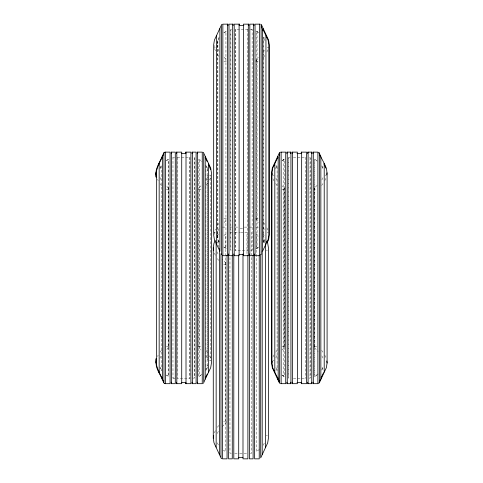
<?xml version="1.0" encoding="UTF-8"?>
<svg xmlns="http://www.w3.org/2000/svg" width="483" height="483" viewBox="0 0 483 483"><rect width="100%" height="100%" fill="white"/><g stroke="black" fill="none" stroke-linecap="round" stroke-linejoin="round"><path stroke-width="0.36" stroke-dasharray="2.42 1.81" d="M217.35 44.158L217.875 40.813L219.095 38.32M214.289 234.358L214.911 230.343L215.527 229.099M217.247 235.028L217.875 231.013L219.095 228.519M205.843 370.135L207.37 367.02L207.684 365.009M217.368 236.157L219.204 232.263M217.272 243.16L218.805 240.045L218.805 247.224M214.313 432.846L215.539 430.353M217.272 433.517L218.497 431.023M222.222 426.67L225.73 423.078L226.442 421.623L223.701 421.46M263.199 445.296L264.424 442.796M219.197 37.07L217.362 40.813L217.362 239.043L219.197 242.78M159.909 168.169L161.443 165.047L161.443 370.757L159.909 367.641M159.982 168.79L161.817 165.047M255.887 60.864L258.87 57.332M263.289 52.581L265.125 48.837M266.864 52.001L268.089 49.508M205.909 180.557L207.744 176.814M209.477 179.978L210.703 177.484M157.567 356.454L158.176 355.204M159.909 358.368L161.443 355.253M166.864 349.475L169.08 346.48L166.339 346.323M275.865 167.541L277.091 165.047L277.091 370.757L275.865 368.263M275.63 168.79L277.157 165.675M265.125 239.043L263.289 242.78L263.289 37.07L265.125 40.813M265.028 240.286L263.803 242.78L263.803 37.07L265.028 39.564M207.744 367.02L205.909 370.757L205.909 165.047L207.744 168.79M317.138 185.309L314.632 187.875L313.92 189.324L316.661 189.487M321.865 179.936L323.091 177.442M324.824 180.6L326.049 178.112M272.907 357.076L274.133 354.582M275.865 357.746L277.091 355.253M282.012 349.988L284.016 347.935L284.728 346.48L284.728 189.324L284.016 187.875L282.012 185.822M321.799 369.513L323.018 367.02M321.865 370.135L323.091 367.641M217.416 427.31L218.684 425.523M263.41 57.453L265.101 55.068M206.024 185.43L207.714 183.045M217.477 225.386L219.167 223.001M160.054 352.167L161.751 349.783M321.672 185.43L322.946 183.637M275.708 352.167L276.976 350.38M200.988 185.822L198.984 187.875L198.984 347.935L200.988 349.988M224.13 222.524L226.636 219.958M223.75 32.808L225.929 31.395L225.929 248.455L222.663 246.348M224.263 32.808L226.436 31.395M166.538 160.428L168.169 159.372L168.169 376.432L166.538 375.376M166.369 160.785L168.543 159.372L168.543 376.432L166.369 375.025M282.187 160.428L285.085 158.931M282.018 160.785L284.197 159.372L284.197 376.432L280.931 374.325M223.901 235.42L225.531 234.364L225.531 451.599L223.357 450.186M258.737 247.048L256.564 248.455L256.564 31.395L258.737 32.808M255.809 248.902L259.25 247.048M202.069 374.325L198.803 376.432L198.803 159.372L202.069 161.485M200.813 375.376L199.183 376.432L199.183 159.372L200.813 160.428M318.261 373.969L314.457 376.432L314.457 159.372L317.174 161.135M317.005 375.025L314.831 376.432L314.831 159.372L317.005 160.785M259.431 449.486L256.165 451.599L256.165 234.364L258.888 236.121M231.719 29.698L230.361 29.849L230.361 250.007L231.719 250.158M172.6 157.826L174.641 157.597M289.987 157.675L288.254 157.826L288.254 377.984L289.987 378.135M229.962 232.812L232.003 232.583M250.599 250.236L252.639 250.007M193.013 378.135L194.746 377.984L194.746 157.826L193.013 157.675M309.035 378.135L310.4 377.984L310.4 157.826L309.035 157.675M250.375 453.302L251.734 453.151L251.734 232.812L250.375 232.661M223.925 61.546L226.66 61.389M166.339 189.487L169.08 189.324L166.864 186.335M281.987 189.487L284.728 189.324M255.652 218.503L259.075 218.31M223.701 264.497L226.442 264.34L225.73 262.885L222.222 259.293M198.272 346.48L201.013 346.323M316.661 346.323L313.92 346.48L314.632 347.935L318.134 351.527M247.882 29.318L235.118 29.318L235.118 250.538L247.882 250.538M214.035 47.171L215.261 47.171M267.123 47.171L268.965 47.171M177.358 157.295L189.988 157.295L189.988 378.509L177.358 378.509M293.386 157.295L305.642 157.295M209.471 175.142L210.697 175.142L210.697 360.662L209.471 360.662M272.303 175.142L274.145 175.142M325.119 175.142L326.345 175.142M222.464 227.107L226.406 227.107M230.065 227.107L231.532 227.107M235.203 227.107L238.705 227.107M244.392 227.107L247.193 227.107M249.427 227.107L252.368 227.107M255.948 227.107L259.232 227.107M240.136 228.405L242.991 228.405M234.72 232.281L239.767 232.281M240.486 232.281L244.09 232.281M244.815 232.281L246.976 232.281L246.976 254.444M214.035 232.685L215.261 232.685M267.123 232.685L268.349 232.685M266.218 250.146L267.443 250.146M272.919 360.662L274.145 360.662M293.386 378.509L305.642 378.509M266.218 435.811L267.443 435.811M234.72 453.676L239.049 453.676M239.767 453.676L243.372 453.676M244.09 453.676L246.976 453.676M255.652 61.347L259.075 61.546M198.954 189.366L201.013 189.487M223.925 218.31L227.348 218.503M281.987 346.323L284.728 346.48M250.599 29.62L252.639 29.849M250.768 29.698L252.132 29.849L252.132 250.007M174.339 378.135L172.98 377.984L172.98 157.826M172.6 377.984L174.641 378.207M231.321 453.302L229.962 453.151L229.962 256.322M255.809 30.954L259.25 32.808M282.187 375.376L285.085 376.879M224.263 247.048L226.436 248.455M224.13 57.332L226.636 59.898M255.887 218.992L258.87 222.524M217.477 54.47L219.167 56.855M275.708 183.637L276.976 185.43M263.41 222.403L265.101 224.788M321.672 350.38L322.946 352.167M217.416 258.647L218.684 260.44M160.054 183.637L161.751 186.027M206.024 350.38L207.714 352.765M321.865 165.675L323.091 168.169M321.799 166.297L323.018 168.79M219.095 51.331L217.875 48.837L217.35 45.499M215.527 50.757L214.911 49.508L214.289 45.499M275.865 178.064L277.091 180.557M272.907 178.734L274.133 181.228M266.864 227.849L268.089 230.343M263.289 227.276L265.125 231.013M324.824 355.204L326.049 357.698M321.865 355.874L323.091 358.368M263.199 240.667L264.424 243.16M205.843 165.675L207.37 168.79L207.684 170.795M217.35 235.698L217.875 239.043L219.711 242.78M275.938 367.641L277.157 370.135M216.964 251.818L218.497 254.939M214.313 253.11L215.539 255.61M159.909 177.442L161.443 180.557M157.567 179.356L158.176 180.6M209.477 355.826L210.703 358.32M205.909 355.253L207.744 358.99M217.272 442.796L218.497 445.296M159.982 367.02L161.817 370.757M263.102 233.561L264.938 237.449M314.632 187.875L314.632 347.935M310.02 157.826L310.02 377.984M305.262 157.295L305.262 378.509M288.629 157.826L288.629 377.984M284.016 187.875L284.016 347.935M283.817 159.372L283.817 376.432M257.071 31.395L257.071 248.455M256.364 59.898L256.364 219.958M247.374 29.318L247.374 250.538M235.626 29.318L235.626 250.538M230.868 29.849L230.868 250.007M225.73 262.885L225.73 423.078M217.875 40.813L217.875 239.043M207.63 175.142L207.63 360.662M207.37 168.79L207.37 367.02M194.371 157.826L194.371 377.984M189.614 157.295L189.614 378.509M177.738 157.295L177.738 378.509M168.368 187.875L168.368 347.935"/><path stroke-width="0.72" d="M220.985 253.69L220.985 457.89L214.005 442.845L213.275 438.159L213.275 247.803L214.005 243.118L215.231 240.619M213.275 438.159L213.691 435.479M155.912 177.032C154.705 168.138 160.785 161.008 163.628 153.087L163.628 154.542M156.293 177.032C155.079 168.138 161.159 161.008 164.003 153.087L164.003 382.723C161.159 374.802 155.079 367.666 156.293 358.778M163.628 381.365L163.628 382.723C161.449 375.418 154.983 368.994 156.226 361M156.293 363.005L156.655 360.662L156.655 175.142L156.293 172.805M278.172 379.179L272.672 367.69L271.941 363.005L271.941 172.805L272.672 168.12L278.172 156.625L278.172 379.179L279.651 382.723L279.651 153.087M271.941 363.005L272.213 361.248M326.774 174.81C328.017 166.816 321.551 160.392 319.372 153.087L319.372 382.723L326.357 367.69L327.088 363.005L327.088 172.805M219.904 28.648L219.904 251.202L214.404 239.713L213.673 235.028L213.673 44.828L214.404 40.143L221.383 25.11L221.383 254.746M279.277 380.682L279.277 382.723L272.297 367.69L271.567 363.005L271.567 172.805L272.297 168.12L279.277 153.087L279.277 155.272M205.203 379.179L203.723 382.723L203.723 153.087L210.703 168.12L211.433 172.805L211.433 363.005L210.703 367.69L205.203 379.179L205.203 156.625M266.773 241.246L267.691 243.118L268.421 247.803L268.421 438.159L267.691 442.845L260.711 457.89L260.711 254.42M318.997 382.723L320.229 379.771M265.946 244.072L262.583 251.202L262.583 28.648L268.089 40.143L268.82 44.828L268.82 235.028L268.089 239.713L265.946 244.072L265.946 35.778M205.438 377.887L207.273 373.993M321.086 377.887L323.532 372.701M267.069 242.828L268.596 239.713L269.327 235.028L269.327 44.828L268.596 40.143L261.617 25.11L261.617 28.026M221.534 24.796L222.095 24.325M163.779 152.773L164.709 152.169M164.154 152.773L164.715 152.302M279.428 152.773L279.989 152.302M203.011 383.508L203.325 383.303M318.659 383.508L318.979 383.303M260.138 24.15L255.03 24.15L255.03 255.706L259.625 255.706L259.625 24.15M239.103 25.442L243.897 25.442M165.108 152.127L170.076 152.127L170.076 383.683L165.108 383.683M280.756 152.127L285.725 152.127L285.725 383.683L280.756 383.683M181.342 153.419L186.009 153.419M296.991 153.419L301.658 153.419M239.103 254.414L243.39 254.414M181.342 382.391L186.009 382.391M296.991 382.391L301.658 382.391M238.705 457.558L242.991 457.558M164.709 383.635L164.021 383.303M260.905 24.325L261.466 24.796M318.659 152.302L319.221 152.773M203.011 152.302L203.572 152.773M279.675 383.303L279.989 383.508M164.395 383.303L164.715 383.508M221.703 458.675L221.142 458.204M323.839 163.755L325.977 168.12M208.801 165.005L210.534 169.442M205.136 157.277L207.273 161.811M318.997 153.087L320.229 156.039M326.774 361L327.088 363.005M271.941 172.805L272.213 174.562M213.275 247.803L213.691 250.478M155.912 172.805L156.226 174.81M324.214 163.755L324.214 372.049M320.851 156.625L320.851 379.179M313.298 152.127L313.298 383.683M312.924 153.6L312.924 152.127L317.892 152.127L317.892 383.683L312.924 383.683L312.924 382.21M311.39 152.127L311.39 153.6M311.39 382.21L311.39 383.683M308.088 152.127L308.088 383.683M307.713 153.6L307.713 152.127L311.764 152.127L311.764 383.683L307.713 383.683L307.713 382.21M301.658 152.127L301.658 383.683M301.283 153.6L301.283 152.127L306.56 152.127L306.56 383.683L301.283 383.683L301.283 382.21M292.469 152.127L292.469 383.683M292.094 153.6L292.094 152.127L297.365 152.127L297.365 383.683L292.094 383.683L292.094 382.21M290.561 152.127L290.561 153.6M290.561 382.21L290.561 383.683M287.258 152.127L287.258 383.683M286.884 153.6L286.884 152.127L290.935 152.127L290.935 383.683L286.884 383.683L286.884 382.21M281.13 152.127L281.13 383.683M277.797 156.625L277.797 158.044M277.797 377.205L277.797 379.179M274.815 163.755L274.815 372.049M274.441 163.755L274.441 165.741M274.441 370.201L274.441 372.049M266.453 35.778L266.453 37.765M265.547 243.788L265.547 447.21M263.096 28.648L263.096 30.773M262.191 250.955L262.191 454.346M261.104 25.11L261.104 254.746M259.232 255.157L259.232 458.85L254.632 458.85L254.632 253.949M254.01 25.623L254.01 24.15L249.826 24.15L249.826 255.706L253.497 255.706L253.497 24.15M253.104 255.157L253.104 458.85L249.427 458.85L249.427 253.949M248.799 25.623L248.799 24.15L243.39 24.15L243.39 255.706L248.292 255.706L248.292 24.15M247.894 255.157L247.894 458.85L242.991 458.85L242.991 253.949M239.61 25.623L239.61 24.15L234.201 24.15L234.201 255.706L239.103 255.706L239.103 24.15M238.705 255.157L238.705 458.85L233.802 458.85L233.802 253.949M233.174 25.623L233.174 24.15L228.99 24.15L228.99 255.706L232.667 255.706L232.667 24.15M232.269 255.157L232.269 458.85L228.592 458.85L228.592 253.949M227.97 25.623L227.97 24.15L222.862 24.15L222.862 255.706L227.457 255.706L227.457 24.15M227.064 255.157L227.064 458.85L222.464 458.85L222.464 255.157M219.505 248.745L219.505 454.346M216.547 35.778L216.547 244.072M216.149 243.046L216.149 447.21M208.559 163.755L208.559 372.049M197.65 152.127L197.65 383.683M197.275 153.6L197.275 152.127L202.244 152.127L202.244 383.683L197.275 383.683L197.275 382.21M192.439 152.127L192.439 383.683M192.065 153.6L192.065 152.127L196.116 152.127L196.116 383.683L192.065 383.683L192.065 382.21M186.009 152.127L186.009 383.683M185.635 153.6L185.635 152.127L190.906 152.127L190.906 383.683L185.635 383.683L185.635 382.21M176.814 152.127L176.814 383.683M176.44 153.6L176.44 152.127L181.717 152.127L181.717 383.683L176.44 383.683L176.44 382.21M171.61 152.127L171.61 383.683M171.236 153.6L171.236 152.127L175.287 152.127L175.287 383.683L171.236 383.683L171.236 382.21M165.482 152.127L165.482 383.683M162.523 156.625L162.523 379.179M162.149 156.625L162.149 158.044M162.149 377.863L162.149 379.179M159.161 163.755L159.161 372.049M158.786 163.755L158.786 165.083M158.786 370.817L158.786 372.049M155.912 358.778L155.912 363.005"/></g></svg>
